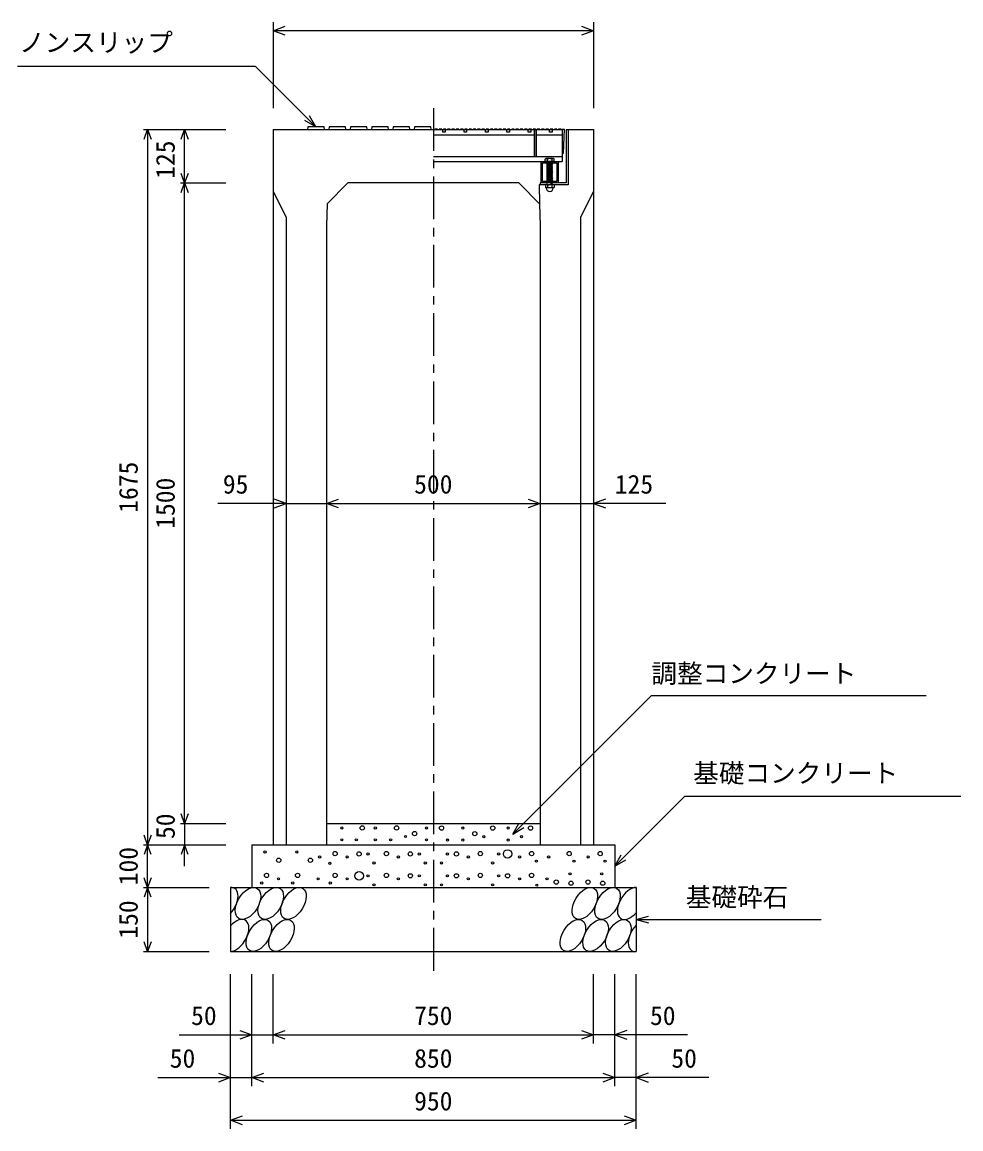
# Model space of a CAD drawing. Units: millimetres, scale not verified. Extents: x -16800 to 16800, y -5940 to 5940.
# Drawn here: x 9637 to 11836, y -2567 to 25 of the extents above; entities that cross this region are included whole.
import ezdxf
from ezdxf.enums import TextEntityAlignment as Align

# ---------------------------------------------------------------- set-up
doc = ezdxf.new("R2010")
doc.units = ezdxf.units.MM
doc.header["$LTSCALE"] = 20
doc.linetypes.add('CHAIN1', pattern=[8, 5, -1, 1, -1])
doc.linetypes.add('DOTTED', pattern=[1.75, 0.25, -1.5])
for name, color, linetype, lineweight in [('0-0_DIM', 7, 'Continuous', 25), ('0-2_HATCH', 6, 'Continuous', 25), ('0-5_OUTLINE', 3, 'Continuous', 25)]:
    doc.layers.add(name, color=color, linetype=linetype, lineweight=lineweight)
doc.styles.add('ＭＳ ゴシック', font='')
doc.styles.get('ＭＳ ゴシック').set_extended_font_data('MS Gothic')

msp = doc.modelspace()

# ---------------------------------------------------------------- linework, layer by layer
at = {"layer": '0-0_DIM'}
for p, q in [((10225, 25.08), (10225, -176.66)), ((10975, 5.08), (10225, 5.08)), ((10975, 25.08), (10975, -176.66)), ((9625.9, -77.95), (10182.79, -77.95)), ((10325, -220.16), (10182.79, -77.95)), ((10325, -220.16), (10299.02, -205.16)), ((10325, -220.16), (10310, -194.18)), ((9920.8, -226.66), (10114.13, -226.66)), ((9930.8, -226.66), (9930.8, -1901.66)), ((10017.46, -351.66), (10017.46, -226.66)), ((10007.46, -351.66), (10114.13, -351.66)), ((10017.46, -1851.66), (10017.46, -351.66)), ((10255, -1102.41), (10094.99, -1102.41)), ((10255, -1102.41), (10350, -1102.41)), ((10350, -1102.41), (10850, -1102.41)), ((10850, -1102.41), (10975, -1102.41)), ((11144.31, -1102.41), (10975, -1102.41)), ((11188.65, -1788.01), (11025, -1951.66)), ((11188.65, -1788.01), (11835.53, -1788.01)), ((10007.46, -1851.66), (10114.13, -1851.66)), ((10017.46, -1851.66), (10017.46, -1901.66)), ((10786.32, -1876.66), (10801.32, -1850.68)), ((10786.32, -1876.66), (10812.3, -1861.66)), ((9920.8, -1901.66), (10114.13, -1901.66)), ((9930.8, -2001.66), (9930.8, -1901.66)), ((10017.46, -1951.66), (10017.46, -1901.66)), ((11025, -1951.66), (11040, -1925.68)), ((11025, -1951.66), (11050.98, -1936.66)), ((9920.8, -2001.66), (10075, -2001.66)), ((9930.8, -2001.66), (9930.8, -2151.66)), ((11075, -2076.66), (11103.98, -2068.9)), ((11075, -2076.66), (11508.31, -2076.66)), ((11075, -2076.66), (11103.98, -2084.43)), ((9920.8, -2151.66), (10075, -2151.66)), ((10125, -2567.18), (10125, -2204.83)), ((10175, -2467.18), (10175, -2204.83)), ((10225, -2367.18), (10225, -2204.83)), ((10975, -2367.18), (10975, -2204.83)), ((11025, -2467.18), (11025, -2204.83)), ((11075, -2567.18), (11075, -2204.83)), ((10005, -2347.18), (10225, -2347.18)), ((10225, -2347.18), (10975, -2347.18)), ((11195, -2347.18), (10975, -2347.18)), ((9955, -2447.18), (10175, -2447.18)), ((10175, -2447.18), (11025, -2447.18)), ((11245, -2447.18), (11025, -2447.18)), ((10125, -2547.18), (11075, -2547.18))]:
    msp.add_line(p, q, dxfattribs=at)
at = {"layer": '0-0_DIM', "linetype": 'CHAIN1'}
msp.add_line((10600, -176.66), (10600, -2201.66), dxfattribs=at)
at = {"layer": '0-0_DIM'}
for points in [[(10253.23, -5.18), (10225.04, 5.08), (10253.23, 15.34)], [(10946.85, 15.34), (10975.04, 5.08), (10946.85, -5.18)], [(9922.59, -249.21), (9930.8, -226.66), (9939.01, -249.21)], [(10009.26, -249.21), (10017.46, -226.66), (10025.67, -249.21)], [(10025.67, -329.11), (10017.46, -351.66), (10009.26, -329.11)], [(10009.26, -374.21), (10017.46, -351.66), (10025.67, -374.21)], [(10226.81, -1112.67), (10255, -1102.41), (10226.81, -1092.15)], [(10378.19, -1112.67), (10350, -1102.41), (10378.19, -1092.15)], [(10821.81, -1092.15), (10850, -1102.41), (10821.81, -1112.67)], [(11003.19, -1092.15), (10975, -1102.41), (11003.19, -1112.67)], [(10786.32, -1876.66), (11110.79, -1552.2), (11754.34, -1552.2)], [(10025.67, -1829.11), (10017.46, -1851.66), (10009.26, -1829.11)], [(9939.01, -1879.11), (9930.8, -1901.66), (9922.59, -1879.11)], [(9939.01, -1924.21), (9930.8, -1901.66), (9922.59, -1924.21)], [(10025.67, -1924.21), (10017.46, -1901.66), (10009.26, -1924.21)], [(9939.01, -1979.11), (9930.8, -2001.66), (9922.59, -1979.11)], [(9939.01, -2024.21), (9930.8, -2001.66), (9922.59, -2024.21)], [(9939.01, -2129.11), (9930.8, -2151.66), (9922.59, -2129.11)], [(10146.81, -2336.91), (10175, -2347.18), (10146.81, -2357.44)], [(10253.19, -2357.44), (10225, -2347.18), (10253.19, -2336.91)], [(10946.81, -2336.91), (10975, -2347.18), (10946.81, -2357.44)], [(11053.19, -2336.91), (11025, -2347.18), (11053.19, -2357.44)], [(10096.81, -2436.91), (10125, -2447.18), (10096.81, -2457.44)], [(10203.19, -2457.44), (10175, -2447.18), (10203.19, -2436.91)], [(10996.81, -2436.91), (11025, -2447.18), (10996.81, -2457.44)], [(11103.19, -2436.91), (11075, -2447.18), (11103.19, -2457.44)], [(10153.19, -2557.44), (10125, -2547.18), (10153.19, -2536.91)], [(11046.81, -2536.91), (11075, -2547.18), (11046.81, -2557.44)]]:
    msp.add_lwpolyline(points, dxfattribs=at)
at = {"layer": '0-2_HATCH'}
for p, q in [((10345, -226.66), (10344, -220.16)), ((10395, -226.66), (10394, -220.16)), ((10445, -226.66), (10444, -220.16)), ((10495, -226.66), (10494, -220.16)), ((10545, -226.66), (10544, -220.16)), ((10595, -226.66), (10594, -220.16)), ((10836, -226.66), (10836, -289.66)), ((10840.5, -226.66), (10840.5, -289.66)), ((10901.5, -226.66), (10901.5, -301.66)), ((10911, -226.66), (10911, -351.66)), ((10915.5, -226.66), (10915.5, -356.16)), ((10600, -238.66), (10836, -238.66)), ((10840.5, -238.66), (10901.5, -238.66)), ((10600, -301.66), (10901.5, -301.66)), ((10852.5, -351.66), (10852.5, -301.66)), ((10852.5, -301.66), (10892.5, -301.66)), ((10855.7, -348.46), (10855.7, -304.86)), ((10855.7, -304.86), (10889.3, -304.86)), ((10864, -294.16), (10862, -295.66)), ((10862, -301.66), (10862, -295.66)), ((10883, -301.66), (10862, -301.66)), ((10862.33, -295.39), (10864, -294.16)), ((10881, -294.16), (10864, -294.16)), ((10866, -301.66), (10879, -301.66)), ((10866, -302.66), (10867, -301.66)), ((10867, -303.66), (10866, -302.66)), ((10866, -304.66), (10867, -303.66)), ((10867, -305.66), (10866, -304.66)), ((10866, -306.66), (10867, -305.66)), ((10879, -305.66), (10866, -306.66)), ((10867, -307.66), (10866, -306.66)), ((10866, -308.66), (10867, -307.66)), ((10879, -307.66), (10866, -308.66)), ((10867, -309.66), (10866, -308.66)), ((10866, -310.66), (10867, -309.66)), ((10879, -309.66), (10866, -310.66)), ((10867, -311.66), (10866, -310.66)), ((10867, -301.66), (10867, -295.66)), ((10878, -301.66), (10878, -295.66)), ((10878, -302.66), (10879, -301.66)), ((10879, -303.66), (10878, -302.66)), ((10878, -306.66), (10879, -305.66)), ((10879, -307.66), (10878, -306.66)), ((10878, -308.66), (10879, -307.66)), ((10879, -309.66), (10878, -308.66)), ((10878, -310.66), (10879, -309.66)), ((10879, -311.66), (10878, -310.66)), ((10882.67, -295.39), (10881, -294.16)), ((10883, -301.66), (10883, -295.66)), ((10889.3, -304.86), (10889.3, -348.46)), ((10892.5, -301.66), (10892.5, -351.66)), ((10866, -312.66), (10867, -311.66)), ((10879, -311.66), (10866, -312.66)), ((10867, -313.66), (10866, -312.66)), ((10879, -313.66), (10866, -314.66)), ((10866, -314.66), (10867, -313.66)), ((10879, -315.66), (10866, -316.66)), ((10867, -317.66), (10866, -316.66)), ((10879, -317.66), (10866, -318.66)), ((10866, -318.66), (10867, -317.66)), ((10867, -319.66), (10866, -318.66)), ((10879, -319.66), (10866, -320.66)), ((10866, -320.66), (10867, -319.66)), ((10867, -321.66), (10866, -320.66)), ((10879, -321.66), (10866, -322.66)), ((10866, -322.66), (10867, -321.66)), ((10867, -323.66), (10866, -322.66)), ((10879, -323.66), (10866, -324.66)), ((10866, -324.66), (10867, -323.66)), ((10867, -325.66), (10866, -324.66)), ((10879, -325.66), (10866, -326.66)), ((10866, -326.66), (10867, -325.66)), ((10867, -327.66), (10866, -326.66)), ((10879, -327.66), (10866, -328.66)), ((10866, -328.66), (10867, -327.66)), ((10867, -329.66), (10866, -328.66)), ((10879, -329.66), (10866, -330.66)), ((10866, -330.66), (10867, -329.66)), ((10867, -331.66), (10866, -330.66)), ((10879, -331.66), (10866, -332.66)), ((10866, -332.66), (10867, -331.66)), ((10867, -333.66), (10866, -332.66)), ((10879, -333.66), (10866, -334.66)), ((10866, -334.66), (10867, -333.66)), ((10867, -335.66), (10866, -334.66)), ((10879, -335.66), (10866, -336.66)), ((10866, -336.66), (10867, -335.66)), ((10867, -337.66), (10866, -336.66)), ((10878, -314.66), (10879, -313.66)), ((10879, -315.66), (10878, -314.66)), ((10878, -316.66), (10879, -315.66)), ((10879, -317.66), (10878, -316.66)), ((10878, -318.66), (10879, -317.66)), ((10878, -318.66), (10879, -319.66)), ((10878, -320.66), (10879, -319.66)), ((10878, -320.66), (10879, -321.66)), ((10878, -322.66), (10879, -321.66)), ((10878, -322.66), (10879, -323.66)), ((10878, -324.66), (10879, -323.66)), ((10878, -324.66), (10879, -325.66)), ((10878, -326.66), (10879, -325.66)), ((10878, -326.66), (10879, -327.66)), ((10878, -328.66), (10879, -327.66)), ((10878, -328.66), (10879, -329.66)), ((10878, -330.66), (10879, -329.66)), ((10878, -330.66), (10879, -331.66)), ((10878, -332.66), (10879, -331.66)), ((10878, -332.66), (10879, -333.66)), ((10878, -334.66), (10879, -333.66)), ((10878, -334.66), (10879, -335.66)), ((10878, -336.66), (10879, -335.66)), ((10878, -336.66), (10879, -337.66)), ((10849.88, -351.66), (10849.88, -356.16)), ((10911, -351.66), (10849.88, -351.66)), ((10892.5, -351.66), (10852.5, -351.66)), ((10889.3, -348.46), (10855.7, -348.46)), ((10863.16, -356.16), (10862.29, -356.81)), ((10862.29, -356.81), (10862.3, -361.99)), ((10863.99, -362.96), (10862.3, -361.99)), ((10881.84, -356.16), (10863.16, -356.16)), ((10879, -337.66), (10866, -338.66)), ((10866, -338.66), (10867, -337.66)), ((10867, -339.66), (10866, -338.66)), ((10879, -339.66), (10866, -340.66)), ((10866, -340.66), (10867, -339.66)), ((10867, -341.66), (10866, -340.66)), ((10879, -341.66), (10866, -342.66)), ((10866, -342.66), (10867, -341.66)), ((10867, -343.66), (10866, -342.66)), ((10879, -343.66), (10866, -344.66)), ((10866, -344.66), (10867, -343.66)), ((10867, -345.66), (10866, -344.66)), ((10879, -345.66), (10866, -346.66)), ((10866, -346.66), (10867, -345.66)), ((10867, -347.66), (10866, -346.66)), ((10879.01, -347.66), (10866.01, -348.66)), ((10866.01, -348.66), (10867.01, -347.66)), ((10867.01, -349.66), (10866.01, -348.66)), ((10866.01, -350.67), (10867.01, -349.67)), ((10867.01, -351.67), (10866.01, -350.67)), ((10866.01, -352.67), (10867.01, -351.67)), ((10867.01, -353.67), (10866.01, -352.67)), ((10866.01, -354.67), (10867.01, -353.67)), ((10867.01, -355.67), (10866.01, -354.67)), ((10866.53, -356.16), (10867.01, -355.67)), ((10867.4, -356.81), (10867.4, -361.99)), ((10877.6, -356.81), (10877.6, -361.99)), ((10878, -338.66), (10879, -337.66)), ((10878, -338.66), (10879, -339.66)), ((10878, -340.66), (10879, -339.66)), ((10878, -340.66), (10879, -341.66)), ((10878, -342.66), (10879, -341.66)), ((10878, -342.66), (10879, -343.66)), ((10878, -344.66), (10879, -343.66)), ((10878, -344.66), (10879, -345.66)), ((10878, -346.66), (10879, -345.66)), ((10878, -346.66), (10879.01, -347.66)), ((10878.01, -348.66), (10879.01, -347.66)), ((10878.01, -348.66), (10879.01, -349.67)), ((10878.01, -350.67), (10879.01, -349.67)), ((10878.01, -350.67), (10879.01, -351.67)), ((10878.01, -352.67), (10879.01, -351.67)), ((10878.01, -352.67), (10879.01, -353.67)), ((10878.01, -354.67), (10879.01, -353.67)), ((10878.01, -354.67), (10879.02, -355.67)), ((10878.53, -356.16), (10879.02, -355.67)), ((10881.01, -362.96), (10882.71, -361.99)), ((10881.84, -356.16), (10882.71, -356.81)), ((10882.71, -356.81), (10882.71, -361.99)), ((10863.99, -363.29), (10863.99, -362.96)), ((10881.01, -362.96), (10863.99, -362.96)), ((10881.01, -363.29), (10863.99, -363.29)), ((10881.01, -363.29), (10881.01, -362.96))]:
    msp.add_line(p, q, dxfattribs=at)
at = {"layer": '0-2_HATCH', "linetype": 'DOTTED'}
for p, q in [((10879, -301.66), (10866, -302.66)), ((10879, -303.66), (10866, -304.66)), ((10879.01, -349.67), (10866.01, -350.67)), ((10879.01, -351.67), (10866.01, -352.67)), ((10879.01, -353.67), (10866.01, -354.67)), ((10866.53, -356.16), (10878.53, -356.16)), ((10879.02, -355.67), (10872.67, -356.16))]:
    msp.add_line(p, q, dxfattribs=at)
at = {"layer": '0-2_HATCH'}
for points in [[(10344, -220.16), (10306, -220.16), (10305, -226.66)], [(10394, -220.16), (10356, -220.16), (10355, -226.66)], [(10444, -220.16), (10406, -220.16), (10405, -226.66)], [(10494, -220.16), (10456, -220.16), (10455, -226.66)], [(10544, -220.16), (10506, -220.16), (10505, -226.66)], [(10594, -220.16), (10556, -220.16), (10555, -226.66)], [(10600, -226.66), (10836, -226.66), (10840.5, -226.66), (10901.5, -226.66)], [(10609.5, -226.66), (10609.5, -225.96), (10603.5, -225.96), (10603.5, -226.66)], [(10619.5, -226.66), (10619.5, -225.96), (10613.5, -225.96), (10613.5, -226.66)], [(10629.5, -226.66), (10629.5, -225.96), (10623.5, -225.96), (10623.5, -226.66)], [(10639.5, -226.66), (10639.5, -225.96), (10633.5, -225.96), (10633.5, -226.66)], [(10649.5, -226.66), (10649.5, -225.96), (10643.5, -225.96), (10643.5, -226.66)], [(10659.5, -226.66), (10659.5, -225.96), (10653.5, -225.96), (10653.5, -226.66)], [(10669.5, -226.66), (10669.5, -225.96), (10663.5, -225.96), (10663.5, -226.66)], [(10679.5, -226.66), (10679.5, -225.96), (10673.5, -225.96), (10673.5, -226.66)], [(10689.5, -226.66), (10689.5, -225.96), (10683.5, -225.96), (10683.5, -226.66)], [(10699.5, -226.66), (10699.5, -225.96), (10693.5, -225.96), (10693.5, -226.66)], [(10709.5, -226.66), (10709.5, -225.96), (10703.5, -225.96), (10703.5, -226.66)], [(10719.5, -226.66), (10719.5, -225.96), (10713.5, -225.96), (10713.5, -226.66)], [(10729.5, -226.66), (10729.5, -225.96), (10723.5, -225.96), (10723.5, -226.66)], [(10739.5, -226.66), (10739.5, -225.96), (10733.5, -225.96), (10733.5, -226.66)], [(10749.5, -226.66), (10749.5, -225.96), (10743.5, -225.96), (10743.5, -226.66)], [(10759.5, -226.66), (10759.5, -225.96), (10753.5, -225.96), (10753.5, -226.66)], [(10769.5, -226.66), (10769.5, -225.96), (10763.5, -225.96), (10763.5, -226.66)], [(10779.5, -226.66), (10779.5, -225.96), (10773.5, -225.96), (10773.5, -226.66)], [(10789.5, -226.66), (10789.5, -225.96), (10783.5, -225.96), (10783.5, -226.66)], [(10799.5, -226.66), (10799.5, -225.96), (10793.5, -225.96), (10793.5, -226.66)], [(10809.5, -226.66), (10809.5, -225.96), (10803.5, -225.96), (10803.5, -226.66)], [(10819.5, -226.66), (10819.5, -225.96), (10813.5, -225.96), (10813.5, -226.66)], [(10829.5, -226.66), (10829.5, -225.96), (10823.5, -225.96), (10823.5, -226.66)], [(10839.5, -226.66), (10839.5, -225.96), (10833.5, -225.96), (10833.5, -226.66)], [(10849.5, -226.66), (10849.5, -225.96), (10843.5, -225.96), (10843.5, -226.66)], [(10859.5, -226.66), (10859.5, -225.96), (10853.5, -225.96), (10853.5, -226.66)], [(10869.5, -226.66), (10869.5, -225.96), (10863.5, -225.96), (10863.5, -226.66)], [(10879.5, -226.66), (10879.5, -225.96), (10873.5, -225.96), (10873.5, -226.66)], [(10889.5, -226.66), (10889.5, -225.96), (10883.5, -225.96), (10883.5, -226.66)], [(10899.5, -226.66), (10899.5, -225.96), (10893.5, -225.96), (10893.5, -226.66)], [(10600, -289.66), (10836, -289.66), (10840.5, -289.66), (10901.5, -289.66)], [(10879, -305.66), (10878, -304.66), (10879, -303.66)], [(10866, -316.66), (10867, -315.66), (10866, -314.66)], [(10879, -313.66), (10878, -312.66), (10879, -311.66)], [(10915.5, -356.16), (10847.61, -356.16), (10848.72, -400.38)]]:
    msp.add_lwpolyline(points, dxfattribs=at)
for points in [[(10622, -226.66), (10628, -226.66), (10628, -232.66), (10622, -232.66)], [(10672, -226.66), (10678, -226.66), (10678, -232.66), (10672, -232.66)], [(10722, -226.66), (10728, -226.66), (10728, -232.66), (10722, -232.66)], [(10772, -226.66), (10778, -226.66), (10778, -232.66), (10772, -232.66)], [(10822, -226.66), (10828, -226.66), (10828, -232.66), (10822, -232.66)], [(10836, -226.66), (10836, -289.66), (10840.5, -289.66), (10840.5, -226.66)], [(10872, -226.66), (10878, -226.66), (10878, -232.66), (10872, -232.66)], [(10907.5, -226.66), (10901.5, -226.66), (10901.5, -281.66), (10904.5, -281.66)]]:
    msp.add_lwpolyline(points, close=True, dxfattribs=at)
for centre, radius in [((10385.79, -1862.35), 2.5), ((10433.52, -1862.35), 5), ((10463.97, -1862.35), 2.5), ((10513.88, -1862.35), 5), ((10583.97, -1862.35), 2.5), ((10619.14, -1862.63), 5), ((10669.04, -1862.63), 2.5), ((10739.14, -1862.63), 5), ((10775.36, -1862.63), 2.5), ((10827.57, -1862.63), 5), ((10385.79, -1890.36), 2.5), ((10419.5, -1890.36), 2.5), ((10463.97, -1890.36), 2.5), ((10499.86, -1890.36), 2.5), ((10534.9, -1882.48), 2.5), ((10555.93, -1875.48), 5), ((10583.97, -1890.36), 2.5), ((10633.16, -1890.65), 2.5), ((10669.04, -1890.65), 2.5), ((10697.08, -1875.76), 5), ((10718.11, -1882.77), 2.5), ((10775.36, -1890.65), 2.5), ((10806.54, -1882.77), 2.5), ((10205.74, -1918.65), 2.5), ((10280.08, -1918.65), 2.5), ((10369.97, -1922.42), 5), ((10489.97, -1922.42), 5), ((10710.03, -1922.42), 5), ((10773.96, -1923.29), 10), ((10830.03, -1922.42), 5), ((10918.12, -1922.42), 5), ((10990.77, -1922.42), 5), ((10237.78, -1937.92), 5), ((10312.12, -1937.92), 5), ((10333.69, -1930.3), 2.5), ((10357.55, -1945.22), 2.5), ((10398.01, -1930.3), 2.5), ((10426.04, -1923.29), 5), ((10447.07, -1923.29), 2.5), ((10461.09, -1944.31), 2.5), ((10518.01, -1930.3), 2.5), ((10546.04, -1923.29), 5), ((10567.07, -1923.29), 2.5), ((10581.09, -1944.31), 2.5), ((10618.91, -1944.31), 2.5), ((10632.93, -1923.29), 2.5), ((10653.96, -1923.29), 5), ((10681.99, -1930.3), 2.5), ((10738.91, -1944.31), 2.5), ((10752.93, -1923.29), 2.5), ((10801.99, -1930.3), 2.5), ((10841.37, -1939.99), 2.5), ((10869.94, -1930.3), 2.5), ((10929.46, -1939.99), 2.5), ((10962.73, -1930.3), 2.5), ((11002.11, -1939.99), 2.5), ((10209.23, -1973.61), 5), ((10281.88, -1973.61), 5), ((10369.97, -1973.61), 5), ((10426.04, -1974.48), 10), ((10489.97, -1973.61), 5), ((10546.04, -1974.48), 5), ((10653.96, -1974.48), 5), ((10710.03, -1973.61), 5), ((10773.96, -1974.48), 5), ((10830.03, -1973.61), 5), ((10919.92, -1969.84), 2.5), ((10994.26, -1969.84), 2.5), ((10197.89, -1991.18), 2.5), ((10237.27, -1981.49), 2.5), ((10270.54, -1991.18), 2.5), ((10330.06, -1981.49), 2.5), ((10358.63, -1991.18), 2.5), ((10398.01, -1981.49), 2.5), ((10447.07, -1974.48), 2.5), ((10461.09, -1995.49), 2.5), ((10518.01, -1981.49), 2.5), ((10567.07, -1974.48), 2.5), ((10581.09, -1995.49), 2.5), ((10618.91, -1995.49), 2.5), ((10632.93, -1974.48), 2.5), ((10681.99, -1981.49), 2.5), ((10738.91, -1995.49), 2.5), ((10752.93, -1974.48), 2.5), ((10801.99, -1981.49), 2.5), ((10842.45, -1996.4), 2.5), ((10866.31, -1981.49), 2.5), ((10887.88, -1989.11), 5), ((10922.37, -1991.72), 5), ((10962.22, -1989.11), 5), ((10996.71, -1991.72), 5)]:
    msp.add_circle(centre, radius, dxfattribs=at)
for centre, radius, start, end in [((10864.5, -298.29), 3.62, 46.39563, 133.60437), ((10872.5, -310.29), 15.62, 69.39075, 110.60925), ((10880.5, -298.29), 3.62, 46.39563, 133.60437), ((10864.85, -361.51), 5.35, 61.49832, 118.50684), ((10864.85, -357.29), 5.35, 241.49843, 298.50089), ((10872.5, -376.58), 20.42, 75.52621, 104.47362), ((10872.5, -342.22), 20.42, 255.52638, 284.47374), ((10880.15, -361.51), 5.35, 61.49231, 118.50169), ((10880.15, -357.29), 5.35, 241.49989, 298.5), ((10872.5, -363.29), 8.19, 180, 359.99995)]:
    msp.add_arc(centre, radius, start, end, dxfattribs=at)
for centre, start_param, end_param in [((10112.64, -2039.18), 4.385593, 6.6745444), ((11061.14, -2039.18), 0.3357715, 4.4411806), ((10137.96, -2114.17), 3.5111464, 7.548991), ((11086.46, -2114.17), 1.2110787, 3.5658734)]:
    msp.add_ellipse(centre, major_axis=(21.81, 35.31), ratio=0.5792, start_param=start_param, end_param=end_param, dxfattribs=at)
for centre in [(10165.84, -2039.18), (10219.05, -2039.18), (10272.26, -2039.18), (10954.72, -2039.18), (11007.93, -2039.18), (10191.16, -2114.17), (10244.37, -2114.17), (10926.84, -2114.17), (10980.04, -2114.17), (11033.25, -2114.17)]:
    msp.add_ellipse(centre, major_axis=(21.81, 35.31), ratio=0.5792, dxfattribs=at)
at = {"layer": '0-5_OUTLINE'}
for p, q in [((10225, -226.66), (10600, -226.66)), ((10225, -226.66), (10225, -1901.66)), ((10911, -226.66), (10975, -226.66)), ((10975, -226.66), (10975, -1901.66)), ((10800, -351.66), (10848.72, -400.38)), ((10225, -371.66), (10255, -431.66)), ((10975, -371.66), (10945, -431.66)), ((10351.28, -400.38), (10350, -451.66)), ((10848.72, -400.38), (10850, -451.66)), ((10255, -431.66), (10255, -1901.66)), ((10945, -431.66), (10945, -1901.66)), ((10350, -451.66), (10350, -1901.66)), ((10850, -451.66), (10850, -1901.66)), ((10350, -1851.66), (10850, -1851.66)), ((10175, -1901.66), (10175, -2001.66)), ((10175, -1901.66), (11025, -1901.66)), ((10225, -1901.66), (10350, -1901.66)), ((10850, -1901.66), (10975, -1901.66)), ((11025, -1901.66), (11025, -2001.66)), ((10125, -2001.66), (10125, -2151.66)), ((10125, -2001.66), (11075, -2001.66)), ((11075, -2001.66), (11075, -2151.66)), ((10125, -2151.66), (11075, -2151.66))]:
    msp.add_line(p, q, dxfattribs=at)
msp.add_lwpolyline([(10800, -351.66), (10400, -351.66), (10351.28, -400.38)], dxfattribs=at)

# ---------------------------------------------------------------- texts
at = {"layer": '0-0_DIM', "style": 'ＭＳ ゴシック'}
for s, p in [('ノンスリップ', (9629.75, -57.77)), ('95', (10106.97, -1092.41)), ('500', (10555, -1092.41)), ('125', (11025.01, -1092.41)), ('調整コンクリート', (11110.79, -1535.77)), ('基礎コンクリート', (11208.65, -1769.27)), ('基礎砕石', (11191.32, -2059.49)), ('50', (10032.56, -2337.18)), ('750', (10555, -2337.18)), ('50', (11107.44, -2337.18)), ('50', (9982.56, -2437.18)), ('850', (10555, -2437.18)), ('50', (11157.44, -2437.18)), ('950', (10555, -2537.18))]:
    msp.add_text(s, height=43.99, dxfattribs=at).set_placement(p, align=Align.BOTTOM_LEFT)
for s, p in [('125', (10007.46, -341.91)), ('1675', (9920.8, -1124.16)), ('1500', (10007.46, -1161.66)), ('50', (10007.46, -1888.33)), ('100', (9920.8, -1996.66)), ('150', (9920.8, -2121.66))]:
    msp.add_text(s, height=43.99, rotation=90, dxfattribs=at).set_placement(p, align=Align.BOTTOM_LEFT)

doc.saveas('drawing.dxf')
